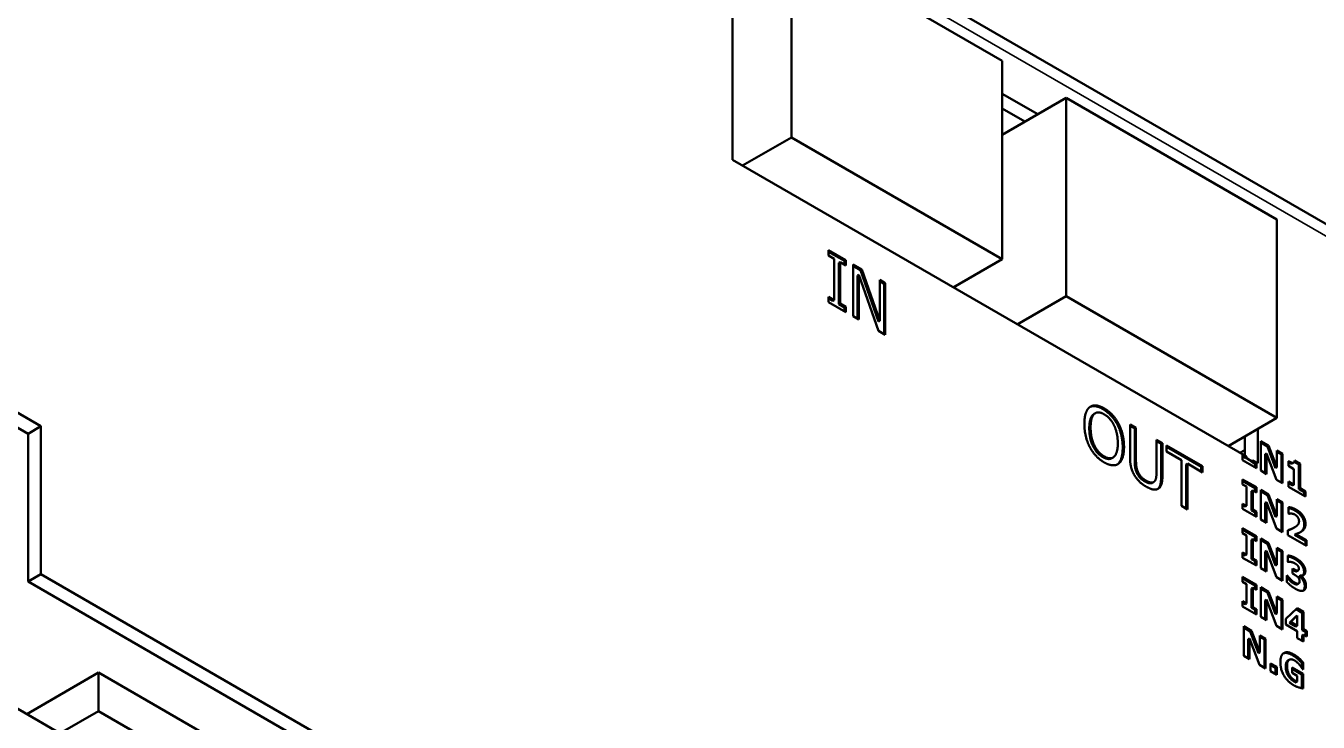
# Model space of a CAD drawing. Header units: millimetres. Extents: x 4735 to 8066, y 756 to 2595.
# Drawn here: x 6651.1 to 6722.4, y 2173.2 to 2211.6 of the extents above; entities that cross this region are included whole.
import ezdxf

# ---------------------------------------------------------------- set-up
doc = ezdxf.new("R2010")
doc.units = ezdxf.units.MM
doc.header["$LTSCALE"] = 1.8
doc.layers.add('외형선(ISO)', color=7, linetype='Continuous', lineweight=50)
doc.layers.add('좁은 외형선(ISO)', color=7, linetype='Continuous', lineweight=35)

msp = doc.modelspace()

# ---------------------------------------------------------------- linework, layer by layer
at = {"layer": '외형선(ISO)'}
for p, q in [((6614.988, 2262.925), (6781.593, 2166.735)), ((6690.083, 2204.195), (6690.083, 2216.443)), ((6693.336, 2216.381), (6704.968, 2209.666)), ((6693.336, 2205.44), (6693.336, 2216.381)), ((6704.968, 2209.666), (6704.968, 2198.725)), ((6704.968, 2207.849), (6706.93, 2206.716)), ((6704.968, 2205.583), (6708.503, 2207.624)), ((6708.503, 2207.624), (6720.135, 2200.909)), ((6708.503, 2196.683), (6708.503, 2207.624)), ((6706.223, 2206.308), (6704.968, 2207.033)), ((6731.095, 2127.445), (6594.624, 2206.236)), ((6690.631, 2203.879), (6693.336, 2205.44)), ((6704.968, 2198.725), (6693.336, 2205.44)), ((6718.443, 2187.822), (6690.083, 2204.195)), ((6632.1, 2200.929), (6651.899, 2189.498)), ((6720.135, 2200.909), (6720.135, 2189.968)), ((6651.192, 2189.09), (6632.1, 2200.113)), ((6695.375, 2198.921), (6695.375, 2199.213)), ((6695.375, 2199.213), (6696.333, 2198.66)), ((6696.262, 2198.619), (6695.375, 2199.132)), ((6695.689, 2198.74), (6695.375, 2198.921)), ((6695.689, 2196.465), (6695.689, 2198.74)), ((6696.333, 2198.66), (6696.262, 2198.619)), ((6696.333, 2198.66), (6696.333, 2198.368)), ((6702.263, 2197.163), (6704.968, 2198.725)), ((6696.018, 2198.55), (6695.948, 2198.509)), ((6695.948, 2196.235), (6695.948, 2198.509)), ((6696.333, 2198.368), (6696.018, 2198.55)), ((6696.018, 2198.55), (6696.018, 2196.276)), ((6696.262, 2198.409), (6696.262, 2198.619)), ((6696.74, 2195.567), (6696.74, 2198.425)), ((6696.74, 2198.425), (6697.208, 2198.155)), ((6697.137, 2198.114), (6696.74, 2198.343)), ((6697.208, 2198.155), (6697.137, 2198.114)), ((6698.134, 2195.276), (6697.137, 2198.114)), ((6697.208, 2198.155), (6698.204, 2195.317)), ((6697.047, 2197.854), (6696.976, 2197.813)), ((6696.976, 2195.431), (6696.976, 2197.813)), ((6698.142, 2194.757), (6697.047, 2197.854)), ((6697.047, 2197.854), (6697.047, 2195.39)), ((6698.204, 2195.317), (6698.204, 2197.579)), ((6698.204, 2197.579), (6698.511, 2197.402)), ((6698.441, 2197.361), (6698.204, 2197.498)), ((6698.511, 2197.402), (6698.441, 2197.361)), ((6698.441, 2194.585), (6698.441, 2197.361)), ((6698.511, 2197.402), (6698.511, 2194.544)), ((6695.375, 2196.355), (6695.375, 2196.647)), ((6695.375, 2196.647), (6695.689, 2196.465)), ((6695.619, 2196.425), (6695.375, 2196.566)), ((6705.799, 2195.122), (6708.503, 2196.683)), ((6720.135, 2189.968), (6708.503, 2196.683)), ((6696.333, 2195.802), (6695.375, 2196.355)), ((6695.689, 2196.465), (6695.619, 2196.425)), ((6696.018, 2196.276), (6695.948, 2196.235)), ((6696.262, 2196.053), (6695.948, 2196.235)), ((6696.018, 2196.276), (6696.333, 2196.094)), ((6696.333, 2196.094), (6696.262, 2196.053)), ((6696.262, 2195.843), (6696.262, 2196.053)), ((6696.333, 2196.094), (6696.333, 2195.802)), ((6697.047, 2195.39), (6696.74, 2195.567)), ((6698.204, 2195.317), (6698.134, 2195.276)), ((6698.511, 2194.544), (6698.142, 2194.757)), ((6710.11, 2190.223), (6710.04, 2190.183)), ((6651.899, 2189.498), (6651.192, 2189.09)), ((6651.899, 2189.498), (6651.899, 2181.333)), ((6711.393, 2189.638), (6711.322, 2189.598)), ((6712.021, 2187.819), (6712.021, 2189.602)), ((6712.021, 2189.602), (6712.35, 2189.413)), ((6712.279, 2189.372), (6712.021, 2189.521)), ((6712.35, 2189.413), (6712.279, 2189.372)), ((6712.35, 2189.413), (6712.35, 2187.629)), ((6717.431, 2188.406), (6720.135, 2189.968)), ((6651.192, 2180.925), (6651.192, 2189.09)), ((6712.279, 2187.589), (6712.279, 2189.372)), ((6713.483, 2186.966), (6713.483, 2188.758)), ((6713.483, 2188.758), (6713.812, 2188.568)), ((6713.741, 2188.528), (6713.483, 2188.677)), ((6718.367, 2187.865), (6718.367, 2188.947)), ((6719.074, 2189.355), (6719.074, 2187.457)), ((6719.237, 2187.049), (6719.237, 2188.682)), ((6719.237, 2188.682), (6719.672, 2188.431)), ((6713.812, 2188.568), (6713.741, 2188.528)), ((6713.741, 2186.744), (6713.741, 2188.528)), ((6713.812, 2188.568), (6713.812, 2186.785)), ((6714.03, 2188.104), (6714.03, 2188.442)), ((6714.03, 2188.442), (6716.02, 2187.294)), ((6715.949, 2187.253), (6714.03, 2188.361)), ((6714.861, 2187.625), (6714.03, 2188.104)), ((6718.367, 2188.183), (6718.092, 2188.024)), ((6719.602, 2188.39), (6719.237, 2188.601)), ((6719.561, 2188), (6719.49, 2187.959)), ((6719.49, 2186.903), (6719.49, 2187.959)), ((6720.107, 2186.547), (6719.561, 2188)), ((6719.561, 2188), (6719.561, 2186.862)), ((6719.672, 2188.431), (6719.602, 2188.39)), ((6720.053, 2187.194), (6719.602, 2188.39)), ((6719.672, 2188.431), (6720.124, 2187.235)), ((6720.124, 2187.235), (6720.124, 2188.17)), ((6720.124, 2188.17), (6720.448, 2187.983)), ((6720.377, 2187.942), (6720.124, 2188.089)), ((6720.448, 2187.983), (6720.377, 2187.942)), ((6720.448, 2187.983), (6720.448, 2186.35)), ((6711.084, 2187.776), (6711.014, 2187.735)), ((6714.861, 2185.105), (6714.861, 2187.625)), ((6715.19, 2187.435), (6715.119, 2187.394)), ((6715.119, 2184.956), (6715.119, 2187.394)), ((6716.02, 2186.955), (6715.19, 2187.435)), ((6715.19, 2187.435), (6715.19, 2184.915)), ((6716.02, 2187.294), (6715.949, 2187.253)), ((6715.949, 2186.996), (6715.949, 2187.253)), ((6716.02, 2187.294), (6716.02, 2186.955)), ((6718.24, 2187.625), (6718.24, 2187.91)), ((6718.24, 2187.91), (6718.443, 2187.792)), ((6718.372, 2187.752), (6718.24, 2187.828)), ((6719.001, 2187.186), (6718.24, 2187.625)), ((6718.443, 2187.792), (6718.372, 2187.752)), ((6718.397, 2187.766), (6718.727, 2187.576)), ((6718.443, 2187.792), (6718.443, 2187.822)), ((6718.727, 2187.576), (6718.798, 2187.617)), ((6718.798, 2187.587), (6718.727, 2187.546)), ((6718.727, 2187.546), (6718.727, 2187.576)), ((6718.93, 2187.429), (6718.727, 2187.546)), ((6718.798, 2187.617), (6718.798, 2187.587)), ((6719.074, 2187.457), (6718.798, 2187.617)), ((6718.798, 2187.587), (6719.001, 2187.47)), ((6719.001, 2187.47), (6718.93, 2187.429)), ((6718.93, 2187.226), (6718.93, 2187.429)), ((6719.001, 2187.47), (6719.001, 2187.186)), ((6720.377, 2186.391), (6720.377, 2187.942)), ((6720.775, 2187.31), (6720.775, 2187.576)), ((6721.073, 2187.138), (6720.775, 2187.31)), ((6721.009, 2187.482), (6720.938, 2187.441)), ((6721.057, 2187.494), (6720.986, 2187.453)), ((6721.347, 2187.386), (6721.092, 2187.534)), ((6721.108, 2187.606), (6721.418, 2187.427)), ((6721.418, 2187.427), (6721.347, 2187.386)), ((6721.347, 2186.034), (6721.347, 2187.386)), ((6721.418, 2187.427), (6721.418, 2186.075)), ((6718.24, 2186.285), (6718.24, 2186.569)), ((6718.24, 2186.569), (6719.001, 2186.13)), ((6719.561, 2186.862), (6719.237, 2187.049)), ((6720.124, 2187.235), (6720.053, 2187.194)), ((6720.448, 2186.35), (6720.107, 2186.547)), ((6721.073, 2186.274), (6721.073, 2187.138)), ((6713.327, 2186.418), (6713.256, 2186.377)), ((6718.93, 2186.089), (6718.24, 2186.488)), ((6718.443, 2186.168), (6718.24, 2186.285)), ((6718.443, 2185.104), (6718.443, 2186.168)), ((6718.798, 2185.963), (6718.727, 2185.922)), ((6718.727, 2184.858), (6718.727, 2185.922)), ((6719.001, 2185.845), (6718.798, 2185.963)), ((6718.798, 2185.963), (6718.798, 2184.899)), ((6719.001, 2186.13), (6718.93, 2186.089)), ((6718.93, 2185.886), (6718.93, 2186.089)), ((6719.001, 2186.13), (6719.001, 2185.845)), ((6719.237, 2184.361), (6719.237, 2185.994)), ((6719.237, 2185.994), (6719.672, 2185.742)), ((6719.602, 2185.701), (6719.237, 2185.912)), ((6720.775, 2186.161), (6720.775, 2186.446)), ((6720.775, 2186.446), (6721.073, 2186.274)), ((6721.002, 2186.233), (6720.775, 2186.364)), ((6721.709, 2185.622), (6720.775, 2186.161)), ((6721.073, 2186.274), (6721.002, 2186.233)), ((6721.418, 2186.075), (6721.347, 2186.034)), ((6721.638, 2185.866), (6721.347, 2186.034)), ((6721.418, 2186.075), (6721.709, 2185.907)), ((6721.709, 2185.907), (6721.638, 2185.866)), ((6721.638, 2185.663), (6721.638, 2185.866)), ((6721.709, 2185.907), (6721.709, 2185.622)), ((6715.19, 2184.915), (6714.861, 2185.105)), ((6718.24, 2184.936), (6718.24, 2185.221)), ((6718.24, 2185.221), (6718.443, 2185.104)), ((6718.372, 2185.063), (6718.24, 2185.139)), ((6719.561, 2185.311), (6719.49, 2185.271)), ((6719.49, 2184.214), (6719.49, 2185.271)), ((6720.107, 2183.858), (6719.561, 2185.311)), ((6719.561, 2185.311), (6719.561, 2184.173)), ((6719.672, 2185.742), (6719.602, 2185.701)), ((6720.053, 2184.505), (6719.602, 2185.701)), ((6719.672, 2185.742), (6720.124, 2184.546)), ((6720.124, 2184.546), (6720.124, 2185.482)), ((6720.124, 2185.482), (6720.448, 2185.294)), ((6720.377, 2185.253), (6720.124, 2185.4)), ((6720.448, 2185.294), (6720.377, 2185.253)), ((6720.377, 2183.702), (6720.377, 2185.253)), ((6720.448, 2185.294), (6720.448, 2183.661)), ((6719.001, 2184.497), (6718.24, 2184.936)), ((6718.443, 2185.104), (6718.372, 2185.063)), ((6718.798, 2184.899), (6718.727, 2184.858)), ((6718.93, 2184.741), (6718.727, 2184.858)), ((6718.798, 2184.899), (6719.001, 2184.781)), ((6719.001, 2184.781), (6718.93, 2184.741)), ((6718.93, 2184.538), (6718.93, 2184.741)), ((6719.001, 2184.781), (6719.001, 2184.497)), ((6720.124, 2184.546), (6720.053, 2184.505)), ((6720.767, 2184.684), (6720.767, 2185.04)), ((6720.794, 2184.668), (6720.767, 2184.684)), ((6718.24, 2183.596), (6718.24, 2183.881)), ((6718.24, 2183.881), (6719.001, 2183.441)), ((6718.93, 2183.4), (6718.24, 2183.799)), ((6719.561, 2184.173), (6719.237, 2184.361)), ((6720.448, 2183.661), (6720.107, 2183.858)), ((6720.732, 2183.497), (6720.732, 2183.763)), ((6721.11, 2183.926), (6721.039, 2183.885)), ((6718.443, 2183.479), (6718.24, 2183.596)), ((6718.443, 2182.415), (6718.443, 2183.479)), ((6718.798, 2183.274), (6718.727, 2183.233)), ((6718.727, 2182.169), (6718.727, 2183.233)), ((6719.001, 2183.157), (6718.798, 2183.274)), ((6718.798, 2183.274), (6718.798, 2182.21)), ((6719.001, 2183.441), (6718.93, 2183.4)), ((6718.93, 2183.198), (6718.93, 2183.4)), ((6719.001, 2183.441), (6719.001, 2183.157)), ((6719.237, 2181.672), (6719.237, 2183.305)), ((6719.237, 2183.305), (6719.672, 2183.054)), ((6719.602, 2183.013), (6719.237, 2183.223)), ((6719.672, 2183.054), (6719.602, 2183.013)), ((6720.053, 2181.816), (6719.602, 2183.013)), ((6719.672, 2183.054), (6720.124, 2181.857)), ((6721.772, 2182.897), (6720.732, 2183.497)), ((6721.172, 2183.551), (6721.102, 2183.511)), ((6721.701, 2183.165), (6721.102, 2183.511)), ((6721.172, 2183.551), (6721.772, 2183.205)), ((6721.772, 2183.205), (6721.701, 2183.165)), ((6721.701, 2182.938), (6721.701, 2183.165)), ((6721.772, 2183.205), (6721.772, 2182.897)), ((6718.24, 2182.248), (6718.24, 2182.532)), ((6718.24, 2182.532), (6718.443, 2182.415)), ((6718.372, 2182.374), (6718.24, 2182.451)), ((6718.443, 2182.415), (6718.372, 2182.374)), ((6719.561, 2182.623), (6719.49, 2182.582)), ((6719.49, 2181.526), (6719.49, 2182.582)), ((6720.107, 2181.17), (6719.561, 2182.623)), ((6719.561, 2182.623), (6719.561, 2181.485)), ((6720.124, 2181.857), (6720.124, 2182.793)), ((6720.124, 2182.793), (6720.448, 2182.606)), ((6720.377, 2182.565), (6720.124, 2182.711)), ((6720.448, 2182.606), (6720.377, 2182.565)), ((6720.377, 2181.013), (6720.377, 2182.565)), ((6720.448, 2182.606), (6720.448, 2180.973)), ((6720.728, 2182.026), (6720.728, 2182.375)), ((6719.001, 2181.808), (6718.24, 2182.248)), ((6718.798, 2182.21), (6718.727, 2182.169)), ((6718.93, 2182.052), (6718.727, 2182.169)), ((6718.798, 2182.21), (6719.001, 2182.093)), ((6719.001, 2182.093), (6718.93, 2182.052)), ((6718.93, 2181.849), (6718.93, 2182.052)), ((6719.001, 2182.093), (6719.001, 2181.808)), ((6719.561, 2181.485), (6719.237, 2181.672)), ((6720.124, 2181.857), (6720.053, 2181.816)), ((6720.758, 2182.009), (6720.728, 2182.026)), ((6720.996, 2181.367), (6720.996, 2181.654)), ((6720.996, 2181.654), (6721.052, 2181.622)), ((6721.305, 2181.543), (6721.234, 2181.502)), ((6721.555, 2181.902), (6721.484, 2181.861)), ((6651.899, 2181.333), (6651.192, 2180.925)), ((6730.388, 2135.201), (6651.192, 2180.925)), ((6651.899, 2181.333), (6731.095, 2135.609)), ((6718.24, 2180.907), (6718.24, 2181.192)), ((6718.24, 2181.192), (6719.001, 2180.753)), ((6718.93, 2180.712), (6718.24, 2181.11)), ((6718.443, 2180.79), (6718.24, 2180.907)), ((6720.448, 2180.973), (6720.107, 2181.17)), ((6720.686, 2180.904), (6720.686, 2181.258)), ((6720.686, 2181.258), (6720.721, 2181.239)), ((6720.721, 2181.239), (6720.686, 2181.219)), ((6721.057, 2181.332), (6720.996, 2181.367)), ((6721.263, 2181.533), (6721.192, 2181.492)), ((6721.445, 2181.276), (6721.374, 2181.235)), ((6721.445, 2181.26), (6721.374, 2181.219)), ((6721.374, 2181.219), (6721.374, 2181.235)), ((6721.445, 2181.276), (6721.445, 2181.26)), ((6721.638, 2181.051), (6721.567, 2181.01)), ((6718.443, 2179.726), (6718.443, 2180.79)), ((6718.798, 2180.585), (6718.727, 2180.544)), ((6718.727, 2179.48), (6718.727, 2180.544)), ((6719.001, 2180.468), (6718.798, 2180.585)), ((6718.798, 2180.585), (6718.798, 2179.521)), ((6719.001, 2180.753), (6718.93, 2180.712)), ((6718.93, 2180.509), (6718.93, 2180.712)), ((6719.001, 2180.753), (6719.001, 2180.468)), ((6719.237, 2178.983), (6719.237, 2180.616)), ((6719.237, 2180.616), (6719.672, 2180.365)), ((6719.602, 2180.324), (6719.237, 2180.535)), ((6719.672, 2180.365), (6719.602, 2180.324)), ((6720.053, 2179.128), (6719.602, 2180.324)), ((6719.672, 2180.365), (6720.124, 2179.169)), ((6721.309, 2180.813), (6721.238, 2180.772)), ((6721.329, 2180.822), (6721.259, 2180.781)), ((6718.24, 2179.559), (6718.24, 2179.843)), ((6718.24, 2179.843), (6718.443, 2179.726)), ((6718.372, 2179.686), (6718.24, 2179.762)), ((6719.001, 2179.12), (6718.24, 2179.559)), ((6718.443, 2179.726), (6718.372, 2179.686)), ((6718.798, 2179.521), (6718.727, 2179.48)), ((6718.93, 2179.363), (6718.727, 2179.48)), ((6718.798, 2179.521), (6719.001, 2179.404)), ((6719.001, 2179.404), (6718.93, 2179.363)), ((6719.001, 2179.404), (6719.001, 2179.12)), ((6719.561, 2179.934), (6719.49, 2179.893)), ((6719.49, 2178.837), (6719.49, 2179.893)), ((6720.107, 2178.481), (6719.561, 2179.934)), ((6719.561, 2179.934), (6719.561, 2178.796)), ((6720.124, 2179.169), (6720.124, 2180.104)), ((6720.124, 2180.104), (6720.448, 2179.917)), ((6720.377, 2179.876), (6720.124, 2180.023)), ((6720.448, 2179.917), (6720.377, 2179.876)), ((6720.377, 2178.325), (6720.377, 2179.876)), ((6720.448, 2179.917), (6720.448, 2178.284)), ((6720.631, 2178.864), (6721.243, 2179.458)), ((6721.527, 2179.212), (6721.191, 2179.407)), ((6721.243, 2179.458), (6721.598, 2179.253)), ((6718.93, 2179.16), (6718.93, 2179.363)), ((6719.561, 2178.796), (6719.237, 2178.983)), ((6720.124, 2179.169), (6720.053, 2179.128)), ((6720.631, 2178.559), (6720.631, 2178.864)), ((6721.184, 2179.008), (6720.825, 2178.659)), ((6720.896, 2178.7), (6720.825, 2178.659)), ((6721.255, 2179.049), (6720.896, 2178.7)), ((6720.896, 2178.7), (6721.255, 2178.493)), ((6721.255, 2179.049), (6721.184, 2179.008)), ((6721.255, 2178.493), (6721.255, 2179.049)), ((6721.598, 2179.253), (6721.527, 2179.212)), ((6721.527, 2178.254), (6721.527, 2179.212)), ((6721.598, 2179.253), (6721.598, 2178.295)), ((6718.297, 2176.837), (6718.297, 2178.47)), ((6718.297, 2178.47), (6718.732, 2178.219)), ((6718.662, 2178.178), (6718.297, 2178.389)), ((6718.732, 2178.219), (6718.662, 2178.178)), ((6719.113, 2176.982), (6718.662, 2178.178)), ((6718.732, 2178.219), (6719.184, 2177.022)), ((6720.448, 2178.284), (6720.107, 2178.481)), ((6721.255, 2178.199), (6720.631, 2178.559)), ((6720.825, 2178.659), (6721.184, 2178.452)), ((6721.255, 2178.493), (6721.184, 2178.452)), ((6721.255, 2177.814), (6721.255, 2178.199)), ((6721.598, 2178.295), (6721.527, 2178.254)), ((6721.718, 2178.144), (6721.527, 2178.254)), ((6721.598, 2178.001), (6721.527, 2177.961)), ((6721.598, 2178.295), (6721.789, 2178.185)), ((6721.789, 2177.891), (6721.598, 2178.001)), ((6721.598, 2178.001), (6721.598, 2177.616)), ((6721.789, 2178.185), (6721.718, 2178.144)), ((6721.718, 2177.932), (6721.718, 2178.144)), ((6721.789, 2178.185), (6721.789, 2177.891)), ((6718.621, 2177.788), (6718.551, 2177.747)), ((6718.551, 2176.691), (6718.551, 2177.747)), ((6719.167, 2176.335), (6718.621, 2177.788)), ((6718.621, 2177.788), (6718.621, 2176.65)), ((6719.184, 2177.022), (6719.184, 2177.958)), ((6719.184, 2177.958), (6719.508, 2177.771)), ((6719.438, 2177.73), (6719.184, 2177.876)), ((6719.508, 2177.771), (6719.438, 2177.73)), ((6719.438, 2176.179), (6719.438, 2177.73)), ((6719.508, 2177.771), (6719.508, 2176.138)), ((6721.598, 2177.616), (6721.255, 2177.814)), ((6721.527, 2177.657), (6721.527, 2177.961)), ((6718.621, 2176.65), (6718.297, 2176.837)), ((6719.184, 2177.022), (6719.113, 2176.982)), ((6720.809, 2176.614), (6720.738, 2176.573)), ((6651.121, 2173.617), (6655.081, 2175.904)), ((6655.081, 2175.904), (6691.144, 2155.083)), ((6655.081, 2173.781), (6655.081, 2175.904)), ((6719.508, 2176.138), (6719.167, 2176.335)), ((6719.785, 2175.978), (6719.785, 2176.41)), ((6719.785, 2176.41), (6720.12, 2176.216)), ((6720.05, 2176.175), (6719.785, 2176.328)), ((6720.12, 2175.784), (6719.785, 2175.978)), ((6720.12, 2176.216), (6720.05, 2176.175)), ((6720.05, 2175.825), (6720.05, 2176.175)), ((6720.12, 2176.216), (6720.12, 2175.784)), ((6720.966, 2175.888), (6720.966, 2176.193)), ((6720.966, 2176.193), (6721.584, 2175.837)), ((6721.513, 2175.796), (6720.966, 2176.112)), ((6721.24, 2175.73), (6720.966, 2175.888)), ((6721.578, 2176.463), (6721.507, 2176.423)), ((6721.507, 2176.155), (6721.507, 2176.423)), ((6721.584, 2175.837), (6721.513, 2175.796)), ((6721.578, 2176.08), (6721.546, 2176.098)), ((6721.578, 2176.463), (6721.578, 2176.08)), ((6721.584, 2175.837), (6721.584, 2175.032)), ((6721.24, 2175.408), (6721.169, 2175.367)), ((6721.24, 2175.408), (6721.24, 2175.73)), ((6721.513, 2175.043), (6721.513, 2175.796)), ((6652.96, 2172.556), (6655.081, 2173.781)), ((6691.144, 2152.96), (6655.081, 2173.781))]:
    msp.add_line(p, q, dxfattribs=at)
for points in [[(6709.502, 2189.628), (6709.502, 2189.987), (6709.656, 2190.444), (6709.799, 2190.559)], [(6709.977, 2190.136), (6709.878, 2190.047), (6709.774, 2189.667), (6709.774, 2189.389)], [(6709.799, 2190.559), (6709.943, 2190.665), (6710.346, 2190.63), (6710.595, 2190.486)], [(6710.047, 2190.177), (6709.949, 2190.088), (6709.845, 2189.708), (6709.845, 2189.43)], [(6710.04, 2190.183), (6710.007, 2190.164), (6709.977, 2190.136)], [(6710.597, 2190.156), (6710.418, 2190.259), (6710.15, 2190.271), (6710.047, 2190.177)], [(6711.322, 2189.598), (6711.182, 2189.862), (6710.777, 2190.299), (6710.524, 2190.445)], [(6710.595, 2190.486), (6710.848, 2190.34), (6711.253, 2189.902), (6711.393, 2189.638)], [(6711.144, 2189.543), (6711.046, 2189.748), (6710.769, 2190.056), (6710.597, 2190.156)], [(6709.797, 2188.358), (6709.654, 2188.63), (6709.502, 2189.276), (6709.502, 2189.628)], [(6709.774, 2189.389), (6709.774, 2188.826), (6710.183, 2187.993), (6710.526, 2187.795)], [(6709.845, 2189.43), (6709.845, 2188.867), (6710.254, 2188.033), (6710.597, 2187.835)], [(6711.347, 2188.563), (6711.347, 2188.845), (6711.241, 2189.344), (6711.144, 2189.543)], [(6711.619, 2188.324), (6711.619, 2188.68), (6711.463, 2189.327), (6711.322, 2189.598)], [(6711.393, 2189.638), (6711.533, 2189.367), (6711.69, 2188.721), (6711.69, 2188.365)], [(6710.595, 2187.508), (6710.344, 2187.653), (6709.943, 2188.081), (6709.797, 2188.358)], [(6710.597, 2187.835), (6710.94, 2187.637), (6711.347, 2188), (6711.347, 2188.563)], [(6711.322, 2187.395), (6711.467, 2187.502), (6711.619, 2187.976), (6711.619, 2188.324)], [(6711.69, 2188.365), (6711.69, 2188.017), (6711.537, 2187.543), (6711.393, 2187.436)], [(6710.526, 2187.795), (6710.822, 2187.624), (6711.014, 2187.735)], [(6711.393, 2187.436), (6711.241, 2187.325), (6710.837, 2187.368), (6710.595, 2187.508)], [(6711.312, 2187.388), (6711.317, 2187.391), (6711.322, 2187.395)], [(6712.257, 2186.812), (6712.127, 2187.035), (6712.021, 2187.514), (6712.021, 2187.819)], [(6712.385, 2186.951), (6712.323, 2187.095), (6712.279, 2187.389), (6712.279, 2187.589)], [(6712.35, 2187.629), (6712.35, 2187.43), (6712.394, 2187.136), (6712.456, 2186.991)], [(6720.775, 2187.576), (6720.84, 2187.538), (6720.97, 2187.483), (6721.009, 2187.482)], [(6720.986, 2187.453), (6720.966, 2187.442), (6720.938, 2187.441)], [(6721.009, 2187.482), (6721.053, 2187.483), (6721.104, 2187.542), (6721.108, 2187.606)], [(6712.915, 2186.168), (6712.697, 2186.294), (6712.372, 2186.614), (6712.257, 2186.812)], [(6712.845, 2186.451), (6712.68, 2186.546), (6712.451, 2186.797), (6712.385, 2186.951)], [(6712.456, 2186.991), (6712.522, 2186.837), (6712.751, 2186.587), (6712.915, 2186.492)], [(6713.377, 2186.46), (6713.439, 2186.533), (6713.483, 2186.774), (6713.483, 2186.966)], [(6713.812, 2186.785), (6713.812, 2186.486), (6713.707, 2186.121), (6713.575, 2186.051)], [(6712.915, 2186.492), (6713.07, 2186.403), (6713.31, 2186.382), (6713.377, 2186.46)], [(6713.575, 2186.051), (6713.457, 2185.985), (6713.144, 2186.036), (6712.915, 2186.168)], [(6720.767, 2185.04), (6720.826, 2185.039), (6721.081, 2184.961), (6721.199, 2184.893)], [(6720.928, 2184.682), (6720.88, 2184.685), (6720.811, 2184.672), (6720.794, 2184.668)], [(6721.128, 2184.621), (6721.074, 2184.652), (6720.978, 2184.678), (6720.928, 2184.682)], [(6721.639, 2184.063), (6721.639, 2184.297), (6721.38, 2184.706), (6721.128, 2184.852)], [(6721.351, 2184.257), (6721.351, 2184.371), (6721.233, 2184.56), (6721.128, 2184.621)], [(6721.199, 2184.893), (6721.451, 2184.747), (6721.71, 2184.338), (6721.71, 2184.104)], [(6720.732, 2183.763), (6720.864, 2183.809), (6721.075, 2183.901), (6721.154, 2183.952)], [(6721.154, 2183.952), (6721.258, 2184.018), (6721.351, 2184.156), (6721.351, 2184.257)], [(6721.71, 2184.104), (6721.71, 2183.96), (6721.592, 2183.75), (6721.455, 2183.67)], [(6721.455, 2183.67), (6721.37, 2183.622), (6721.208, 2183.563), (6721.172, 2183.551)], [(6720.728, 2182.375), (6720.801, 2182.369), (6721.049, 2182.293), (6721.178, 2182.219)], [(6720.905, 2182.011), (6720.865, 2182.017), (6720.778, 2182.011), (6720.758, 2182.009)], [(6721.116, 2181.939), (6721.065, 2181.969), (6720.956, 2182.004), (6720.905, 2182.011)], [(6721.052, 2181.622), (6721.116, 2181.585), (6721.225, 2181.535), (6721.263, 2181.533)], [(6721.484, 2181.861), (6721.419, 2181.947), (6721.233, 2182.105), (6721.107, 2182.178)], [(6721.274, 2181.815), (6721.24, 2181.855), (6721.148, 2181.921), (6721.116, 2181.939)], [(6721.178, 2182.219), (6721.304, 2182.146), (6721.49, 2181.988), (6721.555, 2181.902)], [(6721.263, 2181.533), (6721.301, 2181.532), (6721.343, 2181.582), (6721.343, 2181.646)], [(6721.343, 2181.646), (6721.343, 2181.696), (6721.303, 2181.781), (6721.274, 2181.815)], [(6721.629, 2181.468), (6721.629, 2181.567), (6721.557, 2181.767), (6721.484, 2181.861)], [(6721.555, 2181.902), (6721.627, 2181.808), (6721.7, 2181.608), (6721.7, 2181.509)], [(6721.162, 2180.526), (6720.997, 2180.621), (6720.761, 2180.821), (6720.686, 2180.904)], [(6720.721, 2181.239), (6720.799, 2181.137), (6721.009, 2180.931), (6721.096, 2180.881)], [(6721.238, 2180.772), (6721.197, 2180.762), (6721.076, 2180.81), (6721.025, 2180.84)], [(6721.279, 2181.181), (6721.233, 2181.226), (6721.106, 2181.303), (6721.057, 2181.332)], [(6721.096, 2180.881), (6721.147, 2180.851), (6721.268, 2180.803), (6721.309, 2180.813)], [(6721.234, 2181.502), (6721.216, 2181.492), (6721.192, 2181.492)], [(6721.38, 2180.953), (6721.38, 2181.026), (6721.325, 2181.136), (6721.279, 2181.181)], [(6721.309, 2180.813), (6721.341, 2180.822), (6721.38, 2180.881), (6721.38, 2180.953)], [(6721.567, 2181.01), (6721.521, 2181.084), (6721.425, 2181.182), (6721.374, 2181.219)], [(6721.7, 2181.509), (6721.7, 2181.368), (6721.56, 2181.24), (6721.445, 2181.276)], [(6721.445, 2181.26), (6721.496, 2181.223), (6721.592, 2181.125), (6721.638, 2181.051)], [(6721.564, 2181.268), (6721.629, 2181.333), (6721.629, 2181.468)], [(6721.666, 2180.683), (6721.666, 2180.776), (6721.609, 2180.943), (6721.567, 2181.01)], [(6721.638, 2181.051), (6721.68, 2180.984), (6721.736, 2180.816), (6721.736, 2180.724)], [(6721.585, 2180.425), (6721.51, 2180.399), (6721.308, 2180.442), (6721.162, 2180.526)], [(6721.259, 2180.781), (6721.249, 2180.775), (6721.238, 2180.772)], [(6721.736, 2180.724), (6721.736, 2180.603), (6721.659, 2180.451), (6721.585, 2180.425)], [(6720.321, 2176.487), (6720.321, 2176.87), (6720.716, 2177.105), (6721.06, 2176.907)], [(6720.989, 2176.866), (6720.679, 2177.045), (6720.487, 2176.967)], [(6720.617, 2176.241), (6720.617, 2176.374), (6720.682, 2176.539), (6720.738, 2176.573)], [(6720.809, 2176.614), (6720.753, 2176.58), (6720.688, 2176.415), (6720.688, 2176.281)], [(6721.108, 2176.575), (6721.018, 2176.627), (6720.868, 2176.647), (6720.809, 2176.614)], [(6721.507, 2176.423), (6721.389, 2176.557), (6721.167, 2176.763), (6720.989, 2176.866)], [(6721.06, 2176.907), (6721.238, 2176.804), (6721.46, 2176.598), (6721.578, 2176.463)], [(6721.379, 2176.332), (6721.326, 2176.399), (6721.186, 2176.53), (6721.108, 2176.575)], [(6721.05, 2175.213), (6720.716, 2175.406), (6720.321, 2176.079), (6720.321, 2176.487)], [(6721.08, 2175.415), (6720.866, 2175.539), (6720.617, 2175.955), (6720.617, 2176.241)], [(6720.688, 2176.281), (6720.688, 2175.996), (6720.936, 2175.579), (6721.151, 2175.456)], [(6721.546, 2176.098), (6721.521, 2176.135), (6721.425, 2176.277), (6721.379, 2176.332)], [(6721.584, 2175.032), (6721.491, 2175.042), (6721.194, 2175.13), (6721.05, 2175.213)], [(6721.169, 2175.367), (6721.15, 2175.377), (6721.099, 2175.404), (6721.08, 2175.415)], [(6721.151, 2175.456), (6721.17, 2175.444), (6721.221, 2175.418), (6721.24, 2175.408)]]:
    msp.add_open_spline(points, degree=2, dxfattribs=at)
for points, knots in [([(6710.524, 2190.445), (6710.275, 2190.589), (6709.925, 2190.62), (6709.808, 2190.565)], [0, 0, 0, 1, 1.737255, 1.737255, 1.737255]), ([(6720.938, 2187.441), (6720.899, 2187.443), (6720.804, 2187.483), (6720.775, 2187.497)], [0, 0, 0, 1, 1.457481, 1.457481, 1.457481]), ([(6713.546, 2186.037), (6713.645, 2186.11), (6713.741, 2186.446), (6713.741, 2186.744)], [0.16738, 0.16738, 0.16738, 1, 2, 2, 2]), ([(6713.256, 2186.377), (6713.2, 2186.345), (6712.999, 2186.362), (6712.845, 2186.451)], [0.330097, 0.330097, 0.330097, 1, 2, 2, 2]), ([(6721.128, 2184.852), (6721.01, 2184.92), (6720.815, 2184.98), (6720.767, 2184.99)], [0, 0, 0, 1, 1.531337, 1.531337, 1.531337]), ([(6721.039, 2183.885), (6720.976, 2183.848), (6720.822, 2183.781), (6720.732, 2183.748)], [0.266667, 0.266667, 0.266667, 1, 1.724129, 1.724129, 1.724129]), ([(6721.417, 2183.649), (6721.528, 2183.722), (6721.639, 2183.919), (6721.639, 2184.063)], [0.123519, 0.123519, 0.123519, 1, 2, 2, 2]), ([(6721.107, 2182.178), (6720.978, 2182.252), (6720.782, 2182.312), (6720.728, 2182.323)], [0, 0, 0, 1, 1.578919, 1.578919, 1.578919]), ([(6721.192, 2181.492), (6721.154, 2181.494), (6721.052, 2181.541), (6720.996, 2181.573)], [0, 0, 0, 1, 1.885614, 1.885614, 1.885614]), ([(6721.025, 2180.84), (6720.938, 2180.89), (6720.752, 2181.073), (6720.686, 2181.152)], [0, 0, 0, 1, 1.775612, 1.775612, 1.775612]), ([(6721.581, 2180.423), (6721.608, 2180.449), (6721.666, 2180.563), (6721.666, 2180.683)], [0.509317, 0.509317, 0.509317, 1, 2, 2, 2])]:
    msp.add_open_spline(points, degree=2, knots=knots, dxfattribs=at)
at = {"layer": '좁은 외형선(ISO)'}
for p, q in [((6614.988, 2262.248), (6782.007, 2165.82)), ((6710.047, 2190.177), (6709.977, 2190.136)), ((6710.595, 2190.486), (6710.524, 2190.445)), ((6709.845, 2189.43), (6709.774, 2189.389)), ((6711.69, 2188.365), (6711.619, 2188.324)), ((6710.597, 2187.835), (6710.526, 2187.795)), ((6711.393, 2187.436), (6711.322, 2187.395)), ((6712.35, 2187.629), (6712.279, 2187.589)), ((6712.456, 2186.991), (6712.385, 2186.951)), ((6713.812, 2186.785), (6713.741, 2186.744)), ((6712.915, 2186.492), (6712.845, 2186.451)), ((6721.199, 2184.893), (6721.128, 2184.852)), ((6721.71, 2184.104), (6721.639, 2184.063)), ((6721.052, 2181.622), (6720.996, 2181.589)), ((6721.178, 2182.219), (6721.107, 2182.178)), ((6721.096, 2180.881), (6721.025, 2180.84)), ((6721.7, 2181.509), (6721.629, 2181.468)), ((6721.736, 2180.724), (6721.666, 2180.683)), ((6721.06, 2176.907), (6720.989, 2176.866)), ((6720.688, 2176.281), (6720.617, 2176.241)), ((6721.151, 2175.456), (6721.08, 2175.415))]:
    msp.add_line(p, q, dxfattribs=at)

doc.saveas('drawing.dxf')
